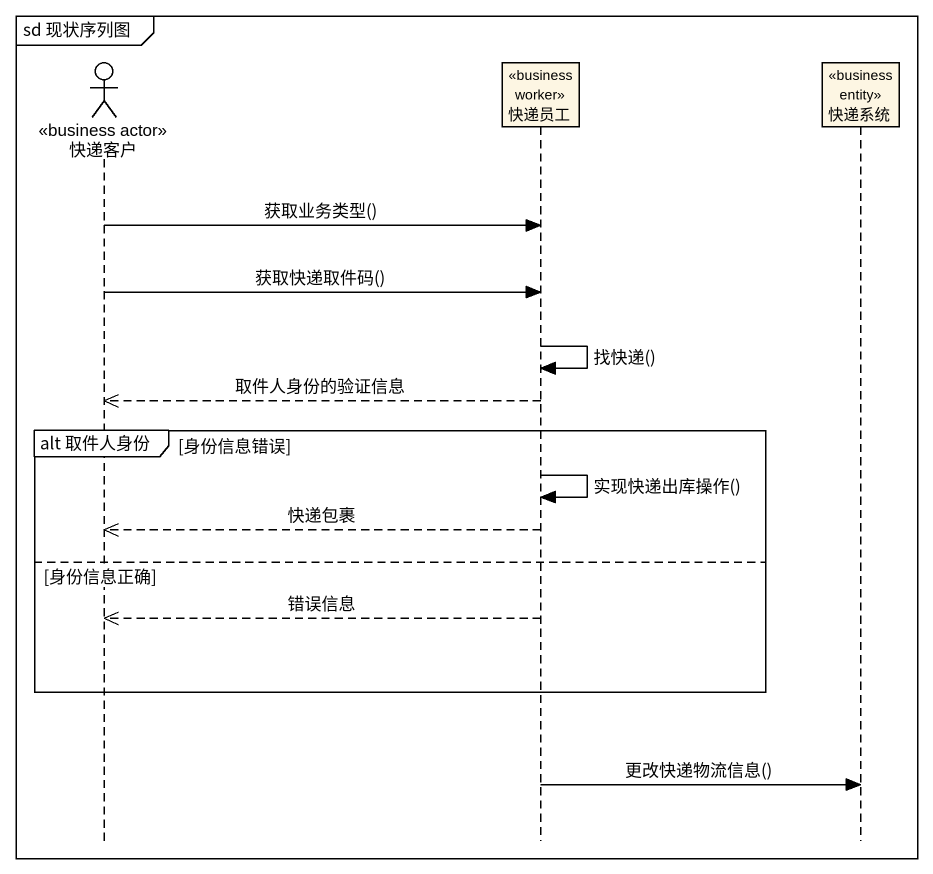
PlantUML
@startuml
mainframe sd 现状序列图
hide footbox
actor 快递客户 <<business actor>>
participant 快递员工 <<business worker>>
participant 快递系统 <<business entity>>

快递客户 -> 快递员工 : 获取业务类型()
快递客户 -> 快递员工 : 获取快递取件码()
快递员工 -> 快递员工 : 找快递()
快递员工 -->> 快递客户 : 取件人身份的验证信息
group alt 取件人身份 [身份信息错误]
  快递员工 -> 快递员工 : 实现快递出库操作()
  快递员工 -->> 快递客户 : 快递包裹
else 身份信息正确
  快递员工 -->> 快递客户 : 错误信息
end
快递员工 -> 快递系统 : 更改快递物流信息()
@enduml
